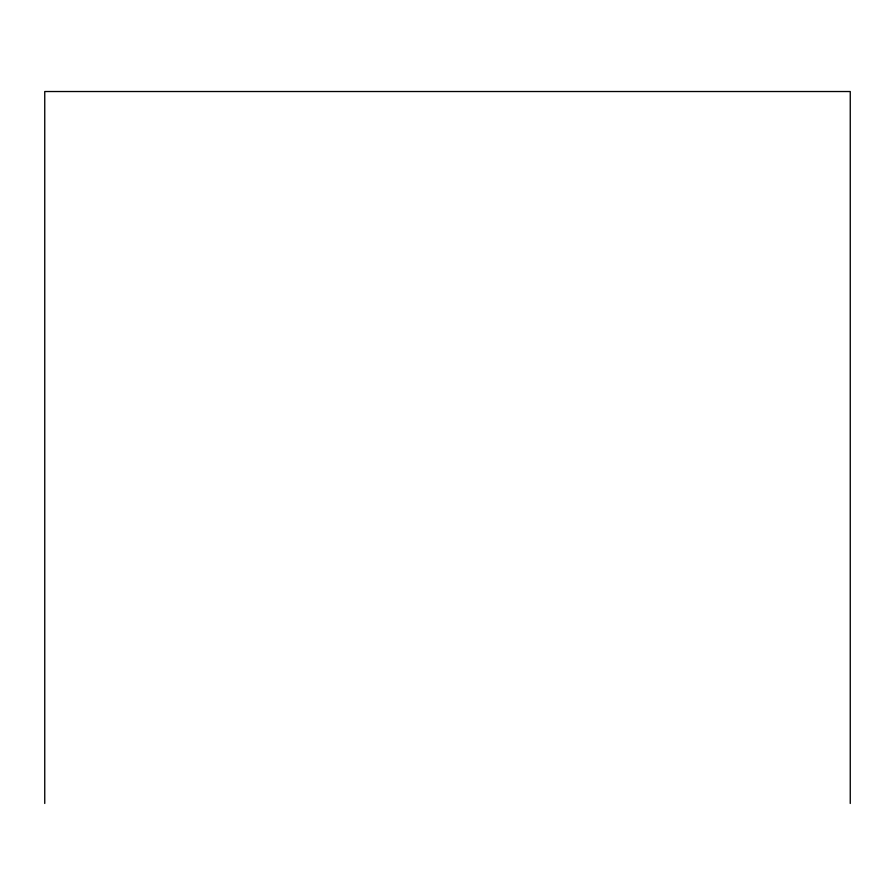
<?xml version="1.0" encoding="UTF-8"?>
<svg xmlns="http://www.w3.org/2000/svg" width="895" height="895" viewBox="0 0 895 895"><rect width="100%" height="100%" fill="white"/><g stroke="black" fill="none" stroke-linecap="round" stroke-linejoin="round"><path stroke-width="1.34" d="M850.25 803.475L850.25 91.525L44.75 91.525L44.75 803.475"/></g></svg>
